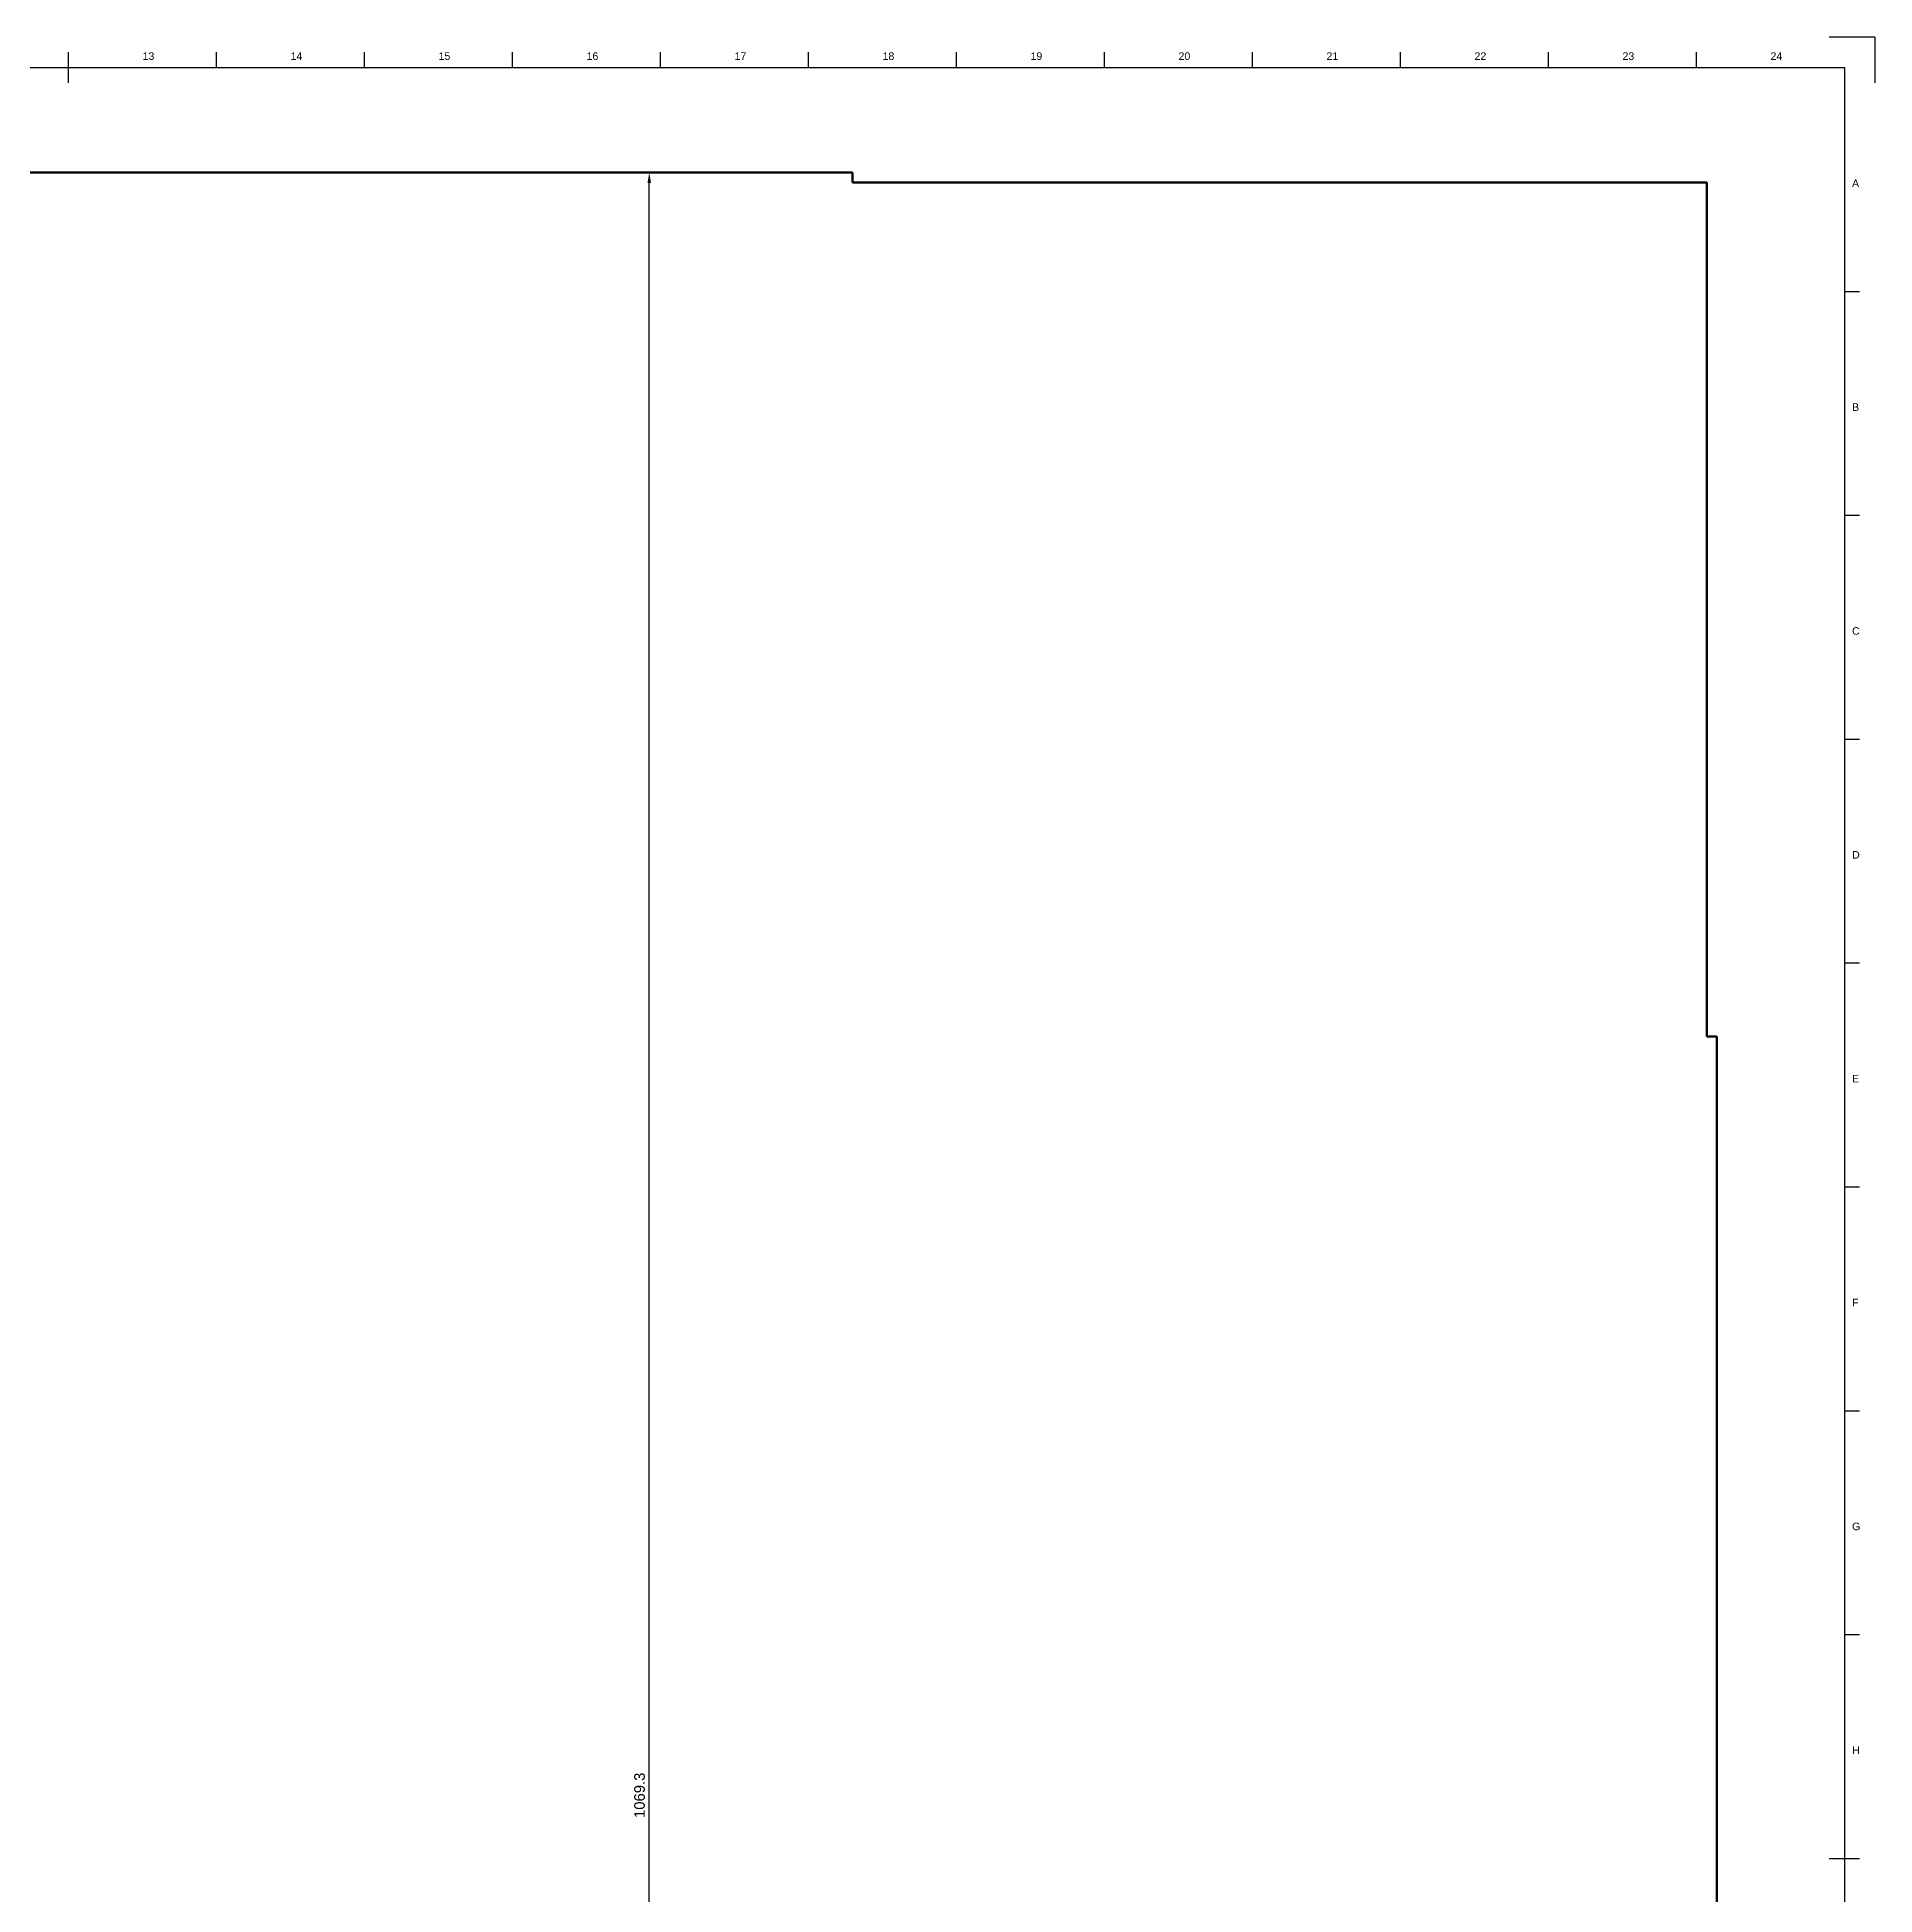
# Model space of a CAD drawing. Header units: millimetres. Extents: x 0 to 1200, y 0 to 1200.
# Drawn here: x 595 to 1200, y 588 to 1200 of the extents above; entities that cross this region are included whole.
import ezdxf

# ---------------------------------------------------------------- set-up
doc = ezdxf.new("R2010")
doc.units = ezdxf.units.MM
doc.header["$LTSCALE"] = 0.75
for name, color, linetype, lineweight in [('BORDER', 7, 'Continuous', 25), ('FD_Dimensions', 7, 'Continuous', 25), ('Visible', 7, 'Continuous', 50)]:
    doc.layers.add(name, color=color, linetype=linetype, lineweight=lineweight)
doc.styles.get("Standard").update_dxf_attribs({"font": 'arial.ttf'})
doc.dimstyles.new('Dim-ISO-25', dxfattribs={"dimtxt": 3.5, "dimasz": 3.5, "dimexe": 2.1, "dimexo": 2.1, "dimgap": 1.4, "dimtad": 1, "dimzin": 12, "dimdsep": 46, "dimtxsty": 'Standard', "dimcen": 0, "dimazin": 3, "dimtp": 0.1, "dimtm": 0.1, "dimtfac": 0.714286, "dimtmove": 0, "dimatfit": 3, "dimfxl": 1, "dimtzin": 12, "dimarcsym": 0})

# ---------------------------------------------------------------- blocks, each defined once
blk = doc.blocks.new('Custom1200.000000x1200.000000x24x16')
for p, q in [((1200, 1200), (1185, 1200)), ((1200, 1200), (1200, 1185)), ((605, 1185), (605, 1195)), ((653.75, 1190), (653.75, 1195)), ((702.5, 1190), (702.5, 1195)), ((751.25, 1190), (751.25, 1195)), ((800, 1190), (800, 1195)), ((848.75, 1190), (848.75, 1195)), ((897.5, 1190), (897.5, 1195)), ((946.25, 1190), (946.25, 1195)), ((995, 1190), (995, 1195)), ((1043.75, 1190), (1043.75, 1195)), ((1092.5, 1190), (1092.5, 1195)), ((1141.25, 1190), (1141.25, 1195)), ((20, 1190), (1190, 1190)), ((1190, 1190), (1190, 10)), ((1190, 1116.25), (1195, 1116.25)), ((1190, 1042.5), (1195, 1042.5)), ((1190, 968.75), (1195, 968.75)), ((1190, 895), (1195, 895)), ((1190, 821.25), (1195, 821.25)), ((1190, 747.5), (1195, 747.5)), ((1190, 673.75), (1195, 673.75)), ((1185, 600), (1195, 600))]:
    blk.add_line(p, q)
at = {"char_height": 2.5, "attachment_point": 1}
for s, insert in [('13', (629.375, 1195)), ('14', (678.125, 1195)), ('15', (726.875, 1195)), ('16', (775.625, 1195)), ('17', (824.375, 1195)), ('18', (873.125, 1195)), ('19', (921.875, 1195)), ('20', (970.625, 1195)), ('21', (1019.375, 1195)), ('22', (1068.125, 1195)), ('23', (1116.875, 1195)), ('24', (1165.625, 1195)), ('A', (1192.5, 1153.125)), ('B', (1192.5, 1079.375)), ('C', (1192.5, 1005.625)), ('D', (1192.5, 931.875)), ('E', (1192.5, 858.125)), ('F', (1192.5, 784.375)), ('G', (1192.5, 710.625)), ('H', (1192.5, 636.875))]:
    blk.add_mtext(s, dxfattribs=dict(at, insert=insert))
blk = doc.blocks.new('*D7')
at = {"layer": 'Defpoints', "color": 0, "transparency": 16777216}
for p in [(796.289571, 1155.441606), (796.289571, 1155.441606), (796.289571, 86.141606)]:
    blk.add_point(p, dxfattribs=at)
at = {"layer": 'FD_Dimensions', "color": 0, "lineweight": -2, "transparency": 16777216}
blk.add_line((796.289571, 89.641606), (796.289571, 1151.941606), dxfattribs=at)
at = {"layer": 'FD_Dimensions', "color": 0, "transparency": 16777216}
for points in [[(795.706238, 1151.941606), (796.872905, 1151.941606), (796.289571, 1155.441606)], [(795.706238, 89.641606), (796.872905, 89.641606), (796.289571, 86.141606)]]:
    blk.add_solid(points, dxfattribs=at)
at = {"layer": 'FD_Dimensions', "color": 0, "transparency": 16777216, "insert": (793.101372, 620.791606), "char_height": 3.5, "attachment_point": 5, "rotation": 90}
blk.add_mtext('1069.3', dxfattribs=at)

msp = doc.modelspace()

# ---------------------------------------------------------------- linework, layer by layer
at = {"layer": 'Visible', "extrusion": (-1e-16, -1, 0)}
for p, q in [((863.264653, 1155.441606), (363.264653, 1155.441606)), ((863.264653, 1155.441606), (863.264653, 1152.141606)), ((863.264653, 1152.141606), (1144.614653, 1152.141606)), ((1144.614653, 1152.141606), (1144.614653, 870.819398)), ((1147.914653, 870.819398), (1144.614653, 870.819398)), ((1147.914653, 370.819398), (1147.914653, 870.819398))]:
    msp.add_line(p, q, dxfattribs=at)

# ---------------------------------------------------------------- block references
at = {"layer": 'BORDER'}
msp.add_blockref('Custom1200.000000x1200.000000x24x16', (0, 0), dxfattribs=at)

# ---------------------------------------------------------------- dimensions: what is measured, and where the dimension line sits
at = {"layer": 'FD_Dimensions'}
dim = msp.add_linear_dim(base=(796.289571, 1155.441606), p1=(796.289571, 86.141606), p2=(796.289571, 1155.441606), angle=90, dimstyle='Dim-ISO-25', override={"dimlfac": 1, "dimclrd": 0, "dimclre": 0}, dxfattribs=at)
dim.commit()
dim.dimension.update_dxf_attribs({"geometry": '*D7', "text_midpoint": (793.101372, 620.791606)})

doc.saveas('drawing.dxf')
